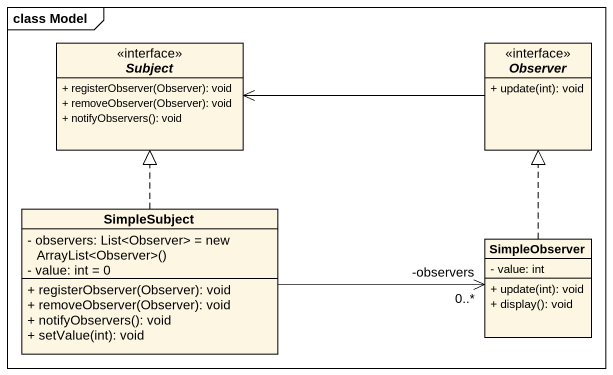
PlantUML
@startuml
mainframe class Model
hide circle
hide empty members
skinparam classAttributeIconSize 0
interface Subject {
  + registerObserver(Observer): void
  + removeObserver(Observer): void
  + notifyObservers(): void
}
interface Observer {
  + update(int): void
}
class SimpleSubject {
  {field} - observers: List<Observer> = new ArrayList<Observer>()
  - value: int = 0
  + registerObserver(Observer): void
  + removeObserver(Observer): void
  + notifyObservers(): void
  + setValue(int): void
}
class SimpleObserver {
  - value: int
  + update(int): void
  + display(): void
}
Observer -left-> Subject
SimpleSubject .up.|> Subject
SimpleSubject -right-> "-observers\n0..*" SimpleObserver
SimpleObserver .up.|> Observer
@enduml
